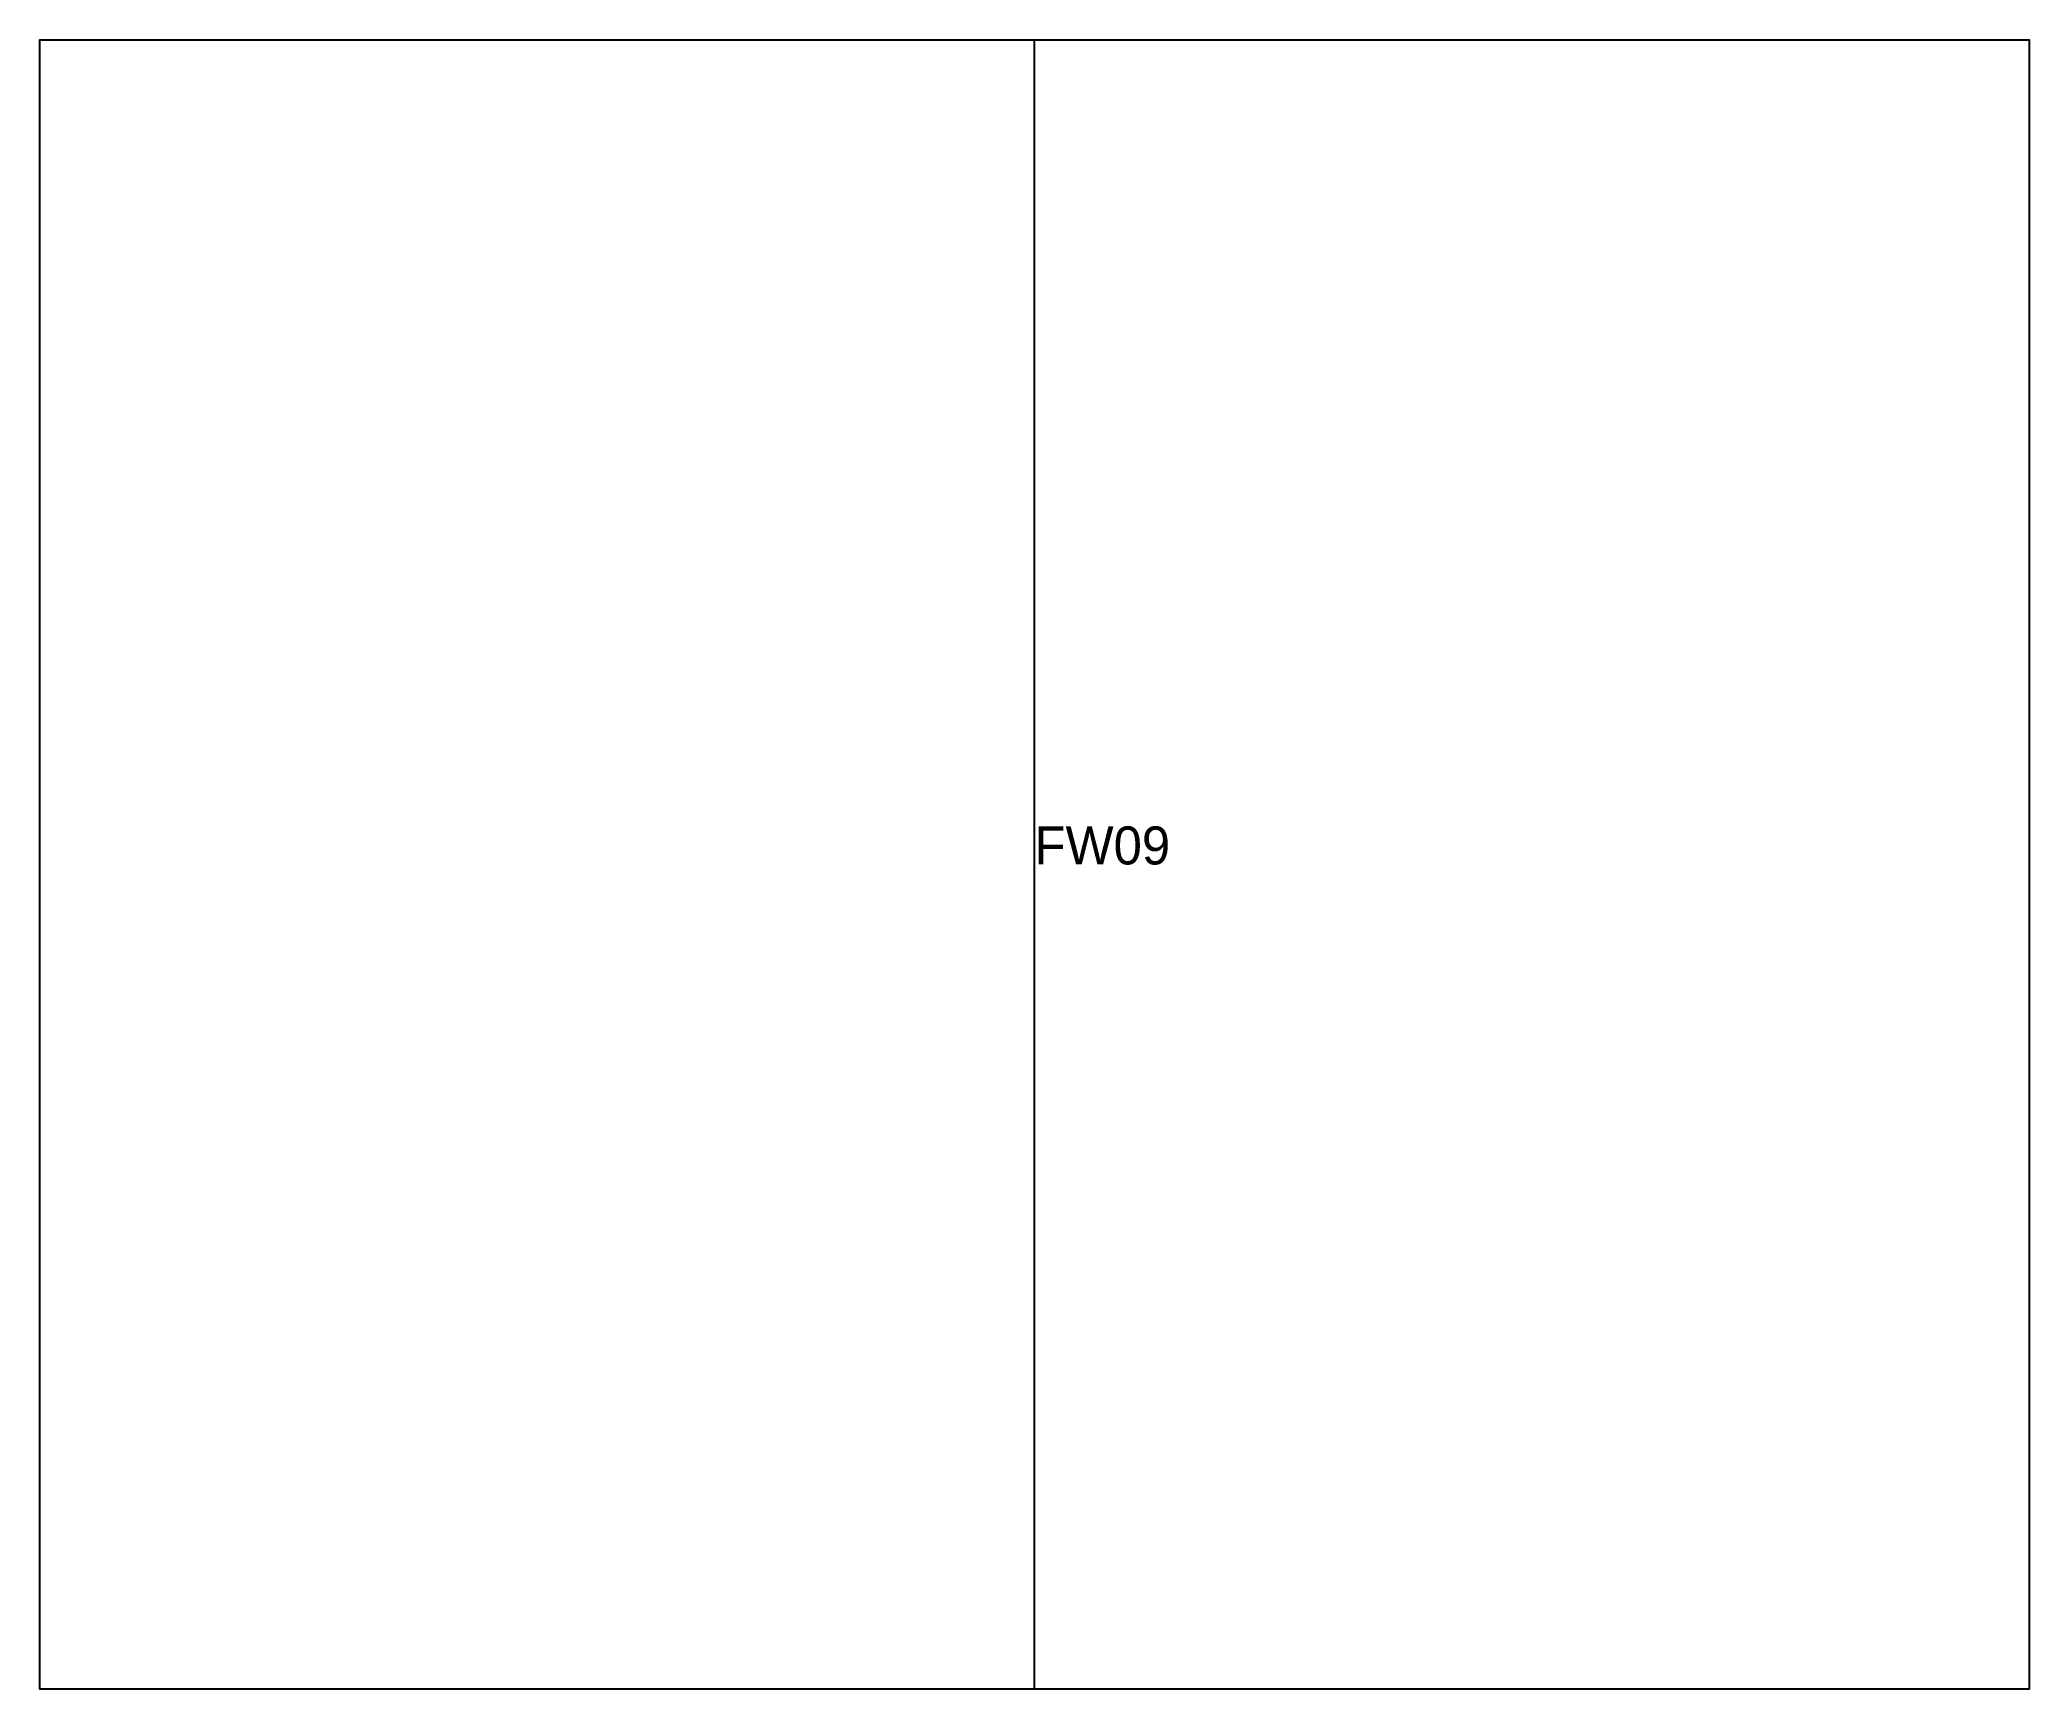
# Model space of a CAD drawing. Header units: millimetres. Extents: x 5 to 162, y 5 to 135.
import ezdxf

# ---------------------------------------------------------------- set-up
doc = ezdxf.new("R2010")
doc.units = ezdxf.units.MM
for name, color, linetype in [('CUT', 7, 'Continuous'), ('LABEL_DO_NOT_CUT', 3, 'Continuous'), ('MARK_DO_NOT_CUT', 5, 'Continuous')]:
    doc.layers.add(name, color=color, linetype=linetype)

msp = doc.modelspace()

# ---------------------------------------------------------------- linework, layer by layer
at = {"layer": 'CUT'}
msp.add_lwpolyline([(83.4, 5), (81.22, 5), (79.04, 5), (76.83, 5), (74.61, 5), (72.36, 5), (70.08, 5), (67.78, 5), (65.44, 5), (63.09, 5), (60.7, 5), (57.48, 5), (53.81, 5), (50.09, 5), (46.34, 5), (42.57, 5), (38.8, 5), (35.03, 5), (31.29, 5), (27.59, 5), (23.94, 5), (20.35, 5), (16.84, 5), (13.43, 5), (10.13, 5), (7.53, 5), (5, 5), (5, 135), (7.68, 135), (10.34, 135), (14.28, 135), (19.14, 135), (24.02, 135), (28.92, 135), (33.81, 135), (38.67, 135), (43.53, 135), (47.85, 135), (51.11, 135), (54.38, 135), (57.65, 135), (60.91, 135), (63.8, 135), (65.97, 135), (68.14, 135), (70.33, 135), (72.52, 135), (74.7, 135), (76.87, 135), (79.04, 135), (81.21, 135), (83.4, 135), (85.58, 135), (87.77, 135), (89.98, 135), (92.2, 135), (94.45, 135), (96.73, 135), (99.03, 135), (101.36, 135), (103.72, 135), (106.11, 135), (109.33, 135), (113, 135), (116.72, 135), (120.47, 135), (124.24, 135), (128.01, 135), (131.78, 135), (135.52, 135), (139.22, 135), (142.87, 135), (146.46, 135), (149.96, 135), (153.38, 135), (156.68, 135), (159.27, 135), (161.81, 135), (161.8, 5), (157.1, 5), (153.1, 5), (149.72, 5), (146.68, 5), (142.53, 5), (137.76, 5), (132.91, 5), (128.01, 5), (123.1, 5), (118.2, 5), (113.35, 5), (108.57, 5), (104.35, 5), (100.63, 5), (97.33, 5), (94.41, 5), (91.82, 5), (89.51, 5), (87.23, 5), (85.31, 5), (83.4, 5)], close=True, dxfattribs=at)
at = {"layer": 'MARK_DO_NOT_CUT'}
msp.add_lwpolyline([(83.4, 5), (83.4, 135)], dxfattribs=at)

# ---------------------------------------------------------------- texts
at = {"layer": 'LABEL_DO_NOT_CUT'}
msp.add_text('FW09', height=3, dxfattribs=at).set_placement((83.4, 70))

doc.saveas('drawing.dxf')
